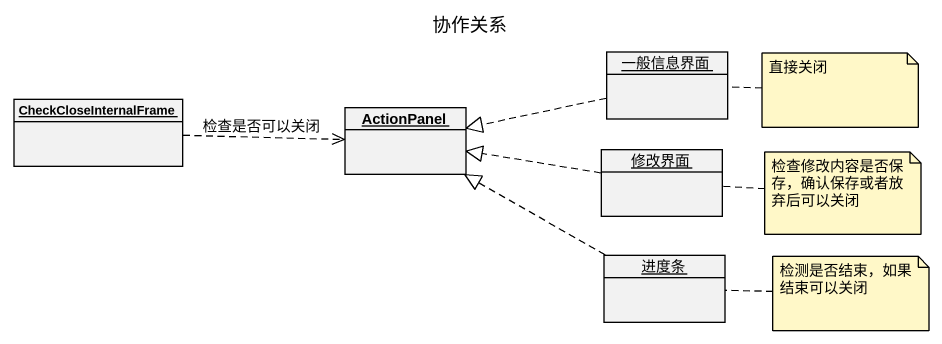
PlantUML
@startuml
title 协作关系
hide circle
hide empty members
object 一般信息界面
object CheckCloseInternalFrame
object ActionPanel
object 修改界面
object 进度条
一般信息界面 .left.|> ActionPanel
CheckCloseInternalFrame .right.> ActionPanel : 检查是否可以关闭
修改界面 .left.|> ActionPanel
进度条 .left.|> ActionPanel
note right of 一般信息界面 : 直接关闭
note right of 修改界面 : 检查修改内容是否保存，确认保存或者放弃后可以关闭
note right of 进度条 : 检测是否结束，如果结束可以关闭
@enduml
